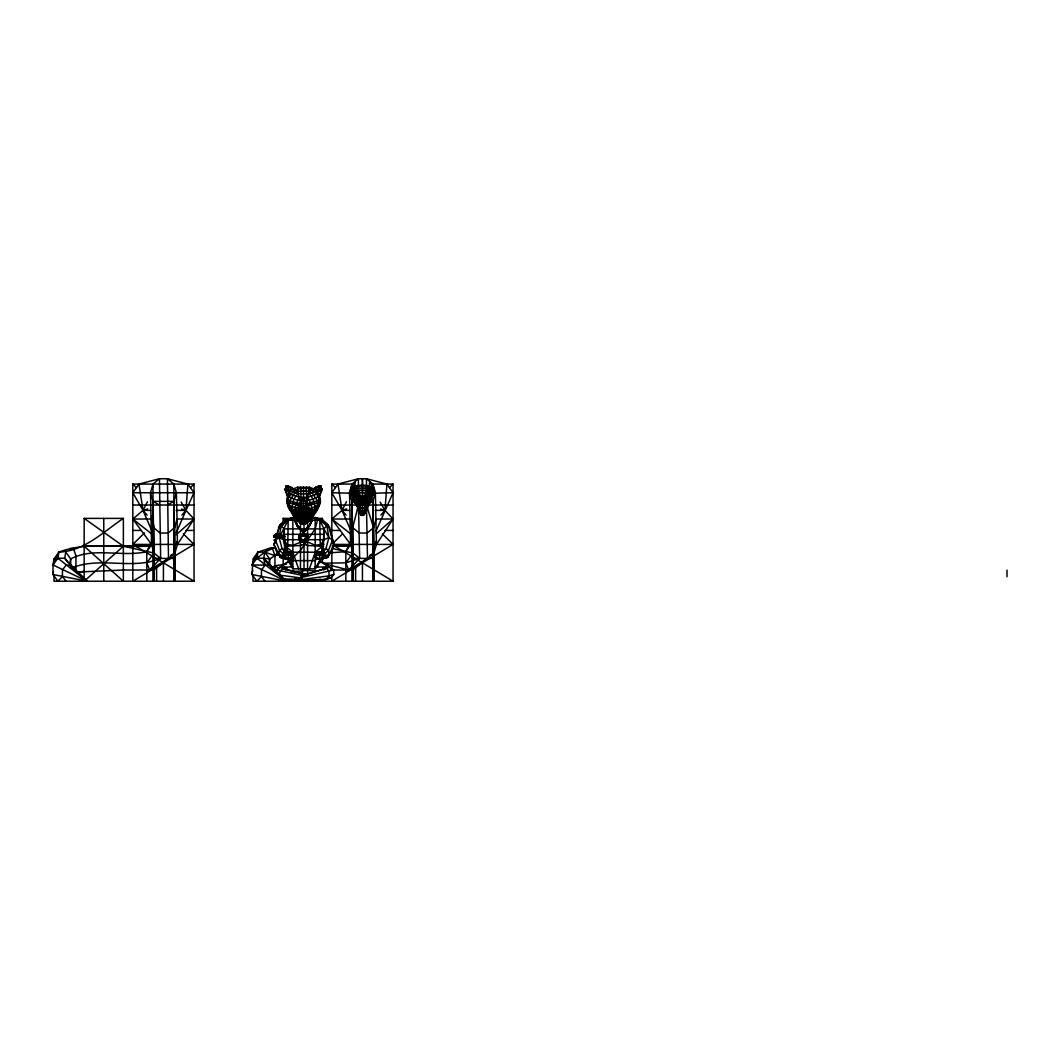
<?xml version="1.0" encoding="UTF-8"?>
<svg xmlns="http://www.w3.org/2000/svg" width="1060" height="1060" viewBox="0 0 1060 1060"><rect width="100%" height="100%" fill="white"/><g stroke="black" fill="none" stroke-linecap="round" stroke-linejoin="round"><path stroke-width="1.5" d="M275.282 536.85C277.601 529.059 273.241 538.599 275.627 536.824M307.241 537.632L305.942 535.3L303.293 534.386L303.398 531.126L303.465 534.001L299.702 536.585L301.795 534.677L304.724 534.399L306.91 536.267L306.976 539.381M300.377 530.013C304.922 535.446 309.851 524.885 311.627 520.712M366.137 501.83L364.812 507.342C363.156 502.427 368.509 503.911 364.812 507.342L365.302 502.546M293.673 513.385L291.328 511.569L291.752 512.881C293.964 517.121 301.61 515.173 298.271 521.374L301.663 523.945L305.373 523.945C312.316 518.777 318.835 510.218 317.271 500.89L312.382 492.993C306.936 490.237 300.086 490.237 294.654 492.993L289.764 500.89C287.803 511.609 297.33 525.985 309.255 520.394M300.629 535.3L303.293 534.333L303.398 531.179M350.489 489.283C350.555 495.696 355.776 501.618 361.076 504.6L363.792 504.6C369.132 501.698 374.259 495.59 374.392 489.283M280.622 537.486L281.589 535.048L280.41 534.77L279.933 537.5L280.953 537.42L281.43 534.691L280.767 537.301L280.052 537.221L281.311 535.234M301 540.772L301.636 539.142L300.801 540.825L301.636 539.142L300.497 540.573L299.596 539.381M362.441 515.332L362.533 478.736M320.332 562.595L319.948 560.621L317.231 566.981L330.163 567.06L301.331 575.871L301.716 581.225L324.744 579.635L330.945 577.753L333.887 574.374L333.569 569.949L319.948 560.621L315.178 568.836L292.851 568.836L290.082 564.079L292.851 557.865L300.47 550.445L315.178 528.887L317.496 520.248L315.178 517.585L310.606 517.598M306.459 580.31L301.915 581.264L301.464 579.635L329.05 575.845L333.887 574.374M322.929 552.777L325.937 548.577L328.918 537.698L326.891 525.641L321.206 520.248L315.178 517.585L322.823 520.248L328.308 525.243L333.926 544.734L327.739 557.335L322.267 558.514L327.739 557.335L332.019 550.392L333.926 544.734L329.647 527.814L328.308 525.243L326.891 525.641L323.989 528.887L323.764 539.686L321.538 553.227L323.048 549.795L323.989 528.887L319.828 520.248L315.178 517.585L315.178 568.836L319.948 560.621M332.244 570.028L352.755 570.028L373.968 553.068L376.433 544.416L375.373 492.728L372.895 484.075L366.442 478.736L366.522 490.276L362.441 502.36L358.359 490.276L358.439 478.736L366.442 478.736L386.9 484.075L393.048 492.728L375.916 531.298M276.183 534.465C274.805 534.77 277.548 533.445 275.216 536.983M300.536 487.229L302.047 514.537L303.518 515.849C312.024 512.298 324.148 508.005 319.365 495.669C310.461 502.374 296.575 502.374 287.671 495.669C286.173 501.38 287.366 508.336 292.056 512.232M351.099 531.298L342.022 510.377L331.833 492.728L350.913 493.218L361.367 515.253C369.41 513.12 367.793 498.968 373.955 493.218L393.048 492.728M284.106 554.088L284.186 551.929L284.954 551.942L287.048 555.255L285.498 554.128L287.127 552.008L289.38 555.44L289.512 552.764L288.532 552.035L287.551 553.095M275.653 538.586L274.089 544.734L278.767 553.903L282.689 556.142L284.716 558.646L286.028 558.05L285.935 552.671L285.166 552.644L285.325 554.99L285.166 552.644L284.186 551.929L283.206 552.975L282.993 557.454L286.995 559.428L292.772 557.388L292.467 552.83L290.705 552.101L289.724 553.148M292.017 554.287L292.997 555.016L286.332 555.175L285.935 552.671M285.378 553.042L286.359 551.982L288.121 552.724L288.651 554.897L287.671 554.181L289.3 552.061L291.368 555.361L289.844 554.234L290.705 552.101L292.467 552.83L292.6 555.149L292.467 552.83M290.294 552.777L290.798 555.374L290.294 552.777L289.512 552.764L290.096 555.4M253.022 574.944L253.022 581.225L393.048 581.225L393.048 484.075L372.895 484.075L373.69 488.501L368.39 495.974L367.926 494.874M295.17 517.783L302.034 523.468L305.373 523.945L305.267 521.255L306.526 521.083C309.162 509.635 305.929 498.69 306.486 487.229M309.149 492.993L308.818 491.495L313.588 488.806L309.454 487.229C308.964 496.464 303.981 504.944 304.975 514.537C299.185 514.073 292.308 512.325 288.572 507.568M320.464 553.095L318.715 552.061L318.172 554.234L317.311 552.101L315.562 552.83L315.43 555.149L315.562 552.83L316.543 552.114L318.291 553.148M331.833 492.728L337.981 484.075L358.452 478.736L351.973 484.075L351.178 488.501L356.995 496.053L357.485 492.979L354.994 485.917L355.206 481.399L350.462 491.337L358.2 503.182L361.182 504.851L363.699 504.851L366.773 501.87L374.286 490.025L369.675 481.399L369.105 488.686L362.441 503.884L359.539 502.308L352.37 487.03C358.585 484.566 366.283 484.566 372.497 487.03L364.349 500.837L360.519 500.837L359.539 502.308L361.182 504.851L359.95 501.579L362.441 503.884L364.15 503.328L368.39 495.974L369.516 492.264L368.416 490.581L356.451 490.581L354.57 493.735L354.477 498.452L356.08 500.704L355.524 497.498L357.087 494.517L359.539 492.714L367.383 492.979L369.622 498.809L368.787 500.704L374.405 491.337L374.286 490.025M283.046 535.764C280.105 544.853 284.901 529.523 282.013 537.645M299.715 522.302L303.518 523.401L307.32 522.302M315.562 552.83L315.244 557.388L317.563 558.792L321.034 559.428L325.036 557.454L323.83 551.929L323.923 554.088L324.903 553.307L323.83 551.929L322.849 552.644L322.69 554.99L324.704 554.062L324.824 552.975L323.061 551.942L320.968 555.255L321.538 554.844M152.083 531.298L143.007 510.377L132.818 492.728L138.966 484.075L159.437 478.736L167.427 478.736L187.885 484.075L185.977 510.377L176.252 532.783M276.753 536.651L279.707 525.243L285.206 520.248L292.851 517.585L292.851 568.836M276.209 572.904L276.421 569.949L288.757 561.416M386.9 484.075L384.992 510.377L380.871 515.094M311.547 516.843L310.461 519.347L303.518 519.731L301.875 520.897C288.85 520.606 298.668 507.144 300.669 500.625L298.046 493.735L297.569 487.229L293.435 488.806L298.204 491.495L297.886 492.993M284.544 557.494L282.993 557.454L283.258 553.956L279.509 550.273L275.401 539.938L276.262 536.996M358.505 508.628L355.67 499.936L351.655 494.821L352.039 490.104L355.365 486.911L369.516 486.911L372.828 490.104L373.213 494.821L369.198 499.936L366.853 508.999L363.633 515.332L361.248 515.332L359.088 512.126L358.704 507.077M357.074 499.936L355.67 499.936L355.776 502.692L357.896 507.925L366.972 507.925L365.793 512.126L363.686 514.617M305.784 540.825C303.889 537.5 307.161 543.674 307.387 537.592L306.048 535.26L303.293 534.253L300.523 535.154L299.331 537.632L301.755 541.329L304.869 541.422L307.307 539.315M321.935 552.207L322.478 546.298L324.002 544.217M282.993 557.454L282.649 555.096L283.258 553.956L282.993 557.454L284.08 557.163L285.166 552.644M366.588 502.162L364.812 507.342L365.13 504.003M368.39 495.974L367.793 494.517L367.86 502.029M302.034 523.468L301.755 521.255L297.476 519.731L296.946 516.551C303.094 517.744 310.991 518.34 315.284 512.881C320.266 506.733 321.273 496.822 314.078 491.694L308.99 493.735L298.046 493.735C292.149 499.127 290.904 508.376 293.7 515.571M276.435 535.499L279.707 525.243L281.125 525.641L292.851 517.585L286.81 520.248L281.125 525.641L279.111 537.698L275.401 539.938L274.089 544.734L276.011 550.392L280.277 557.335L286.995 559.428L291.778 558.196L291.685 552.817L291.368 555.361M356.69 501.83L356.505 503.513C353.629 499.207 350.171 492.516 355.762 488.686L369.105 488.686C374.697 492.516 371.238 499.207 368.376 503.513M359.724 513.146L357.896 507.925L361.248 515.332L359.83 512.245L365.051 512.245L364.216 513.702L360.652 513.702L359.724 513.146L365.143 513.146M287.048 555.255L287.339 552.697L287.936 555.361M284.57 546.801L284.265 539.686L279.111 537.698L282.079 548.577L285.087 552.777M321.087 486.262L318.822 486.036L317.258 491.363L321.67 488.951L320.147 495.431L314.396 488.421L313.575 489.084L318.981 486.354L321.087 486.58L321.67 489.985L318.556 497.617L315.721 487.414L318.822 486.036L321.087 486.262L321.67 489.985L321.087 486.262L317.258 491.363L313.522 490.979M316.622 494.278L307.691 497.325L299.344 497.325C296.23 502.93 293.726 510.191 294.335 516.591L296.734 518.353L303.518 518.804L306.446 514.14L306.526 505.752L307.612 503.407L317.271 500.89L319.908 498.438M305.598 535.962L306.274 538.149M321.67 488.951L321.352 491.601L317.258 491.363M317.735 557.639L317.563 558.792L315.244 557.388L316.635 557.348M323.472 557.494L325.036 557.454L324.771 553.956L328.507 550.273L332.628 539.938L328.918 537.698L323.989 528.887L284.027 528.887L281.125 525.641L286.81 520.248M299.755 522.911L300.205 520.857L298.628 520.857L295.859 517.717M300.801 540.825C302.18 537.301 299.688 541.925 303.279 541.475L306.154 540.481L307.241 537.844M301.331 536.254L303.279 534.889L305.625 536.439M360.029 504.057C356.69 505.209 362.414 502.506 360.055 507.342L358.598 504.573L358.731 501.83M285.948 486.262L285.365 489.985L288.466 497.617L291.301 487.414L288.214 486.036L285.948 486.262L285.365 489.985L285.948 486.262L289.764 491.363L294.76 490.859M302.047 574.334L302.656 570.439L300.907 568.928L309.136 568.889L307.334 570.439L291.354 571.711M324.85 557.904L321.034 559.428L316.251 558.196L316.331 552.817L316.648 555.361L317.192 554.95M323.313 558.646L322.002 558.05L322.081 552.671L322.849 552.644L323.936 557.163L325.036 557.454L324.771 553.956L325.38 555.096L323.194 555.44M305.823 536.36C305.32 534.637 305.187 536.373 306.526 537.884L305.572 540.017L303.279 540.878L300.987 540.004L300.033 537.87L301 535.671L299.834 538.334L300.841 540.56M53.504 571.565L53 574.493L87.105 581.225L71.166 565.245L66.064 565.245L62.447 569.922L62.447 576.547L57.849 581.225L53 574.493L53 564.953L54.007 558.951L58.91 552.101C88.152 541.011 120.098 548.338 150.547 545.913M57.849 558.805L58.91 552.101C84.177 551.293 103.191 531.881 123.371 518.393L123.371 581.225L84.164 546.218M252.77 570.108L252.015 574.493L256.865 581.225L261.462 576.547L261.462 569.922L265.079 565.245L263.728 558.209L264.788 552.101L268.962 548.537L275.282 547.503M275.534 547.874L268.962 548.537L257.924 552.101L256.865 558.805M84.018 580.058L87.105 581.225L69.576 564.953L70.675 558.951L65.773 552.101L64.726 558.209L67.959 562.714M283.033 580.058L286.12 581.225L256.865 558.209L263.728 558.209L286.12 581.225L252.015 564.953L256.865 558.209L264.788 552.101L269.69 558.951L268.591 564.953L286.12 581.225L252.015 574.493L253.022 558.951L257.924 552.101L264.788 552.101L274.951 555.678L279.072 554.87M297.781 520.394L298.271 521.374L301.861 522.169L308.765 521.374L308.712 514.908L307.559 513.689M278.846 534.836L279.495 534.293L279.019 537.009L278.038 537.182L278.833 534.213L278.038 537.182L279.376 534.902M365.74 502.877L364.812 507.342L365.673 504.136M303.584 531.245L303.279 534.24L300.497 535.419L299.344 537.963L300.497 535.3L303.293 534.134L306.989 536.545M366.667 502.612L366.283 504.573L364.839 504.057M287.114 498.438L289.764 500.89L296.628 502.798L298.986 505.249L298.88 513.345L295.727 516.193L297.171 519.837M317.218 555.374L317.735 552.777L318.715 552.061L319.696 553.108M307.148 537.897L304.829 541.316M299.159 539.156L300.113 540.547C293.315 531.709 313.243 531.762 306.565 540.626L307.904 537.579L307.559 535.949L303.293 533.432L300.113 534.757L298.668 537.658L301.517 541.541C305.585 542.985 310.143 537.923 306.512 534.611M300.086 540.6L298.735 537.685L300.006 534.651L298.695 537.698M307.506 539.249L306.512 540.6L307.559 539.262L307.506 535.949M299.635 536.466L300.444 540.534M299.702 536.506L299.702 539.301L299.397 537.857M306.989 536.453C308.447 540.295 303.094 543.184 300.272 540.6M317.921 555.4L319.484 552.035L320.345 554.181L320.889 552.008L322.651 553.042M307.426 536.002L307.426 539.142L305.055 541.541M320.08 555.361L321.657 551.982L322.518 554.128L323.061 551.942L324.903 553.307M307.771 537.658L306.459 540.547M287.22 503.341L289.592 505.792L299.185 508.8L297.555 513.014L295.183 515.875L296.681 519.347L303.518 519.731L306.989 521.136L309.865 519.837L312.687 516.591C313.296 510.191 310.805 502.93 307.691 497.325M315.43 488.673L315.721 487.414L318.822 486.036M303.293 534.213L300.43 535.3L299.185 537.592C298.92 542.693 303.107 537.725 300.589 540.759M364.812 507.342L365.567 504.308M301.755 521.255L302.285 519.731L304.75 519.731L305.147 520.897L306.526 519.731M315.999 554.287L316.543 552.114L317.523 553.174M363.739 502.36L364.15 503.328L360.718 503.328L361.129 502.36L364.918 501.579L363.699 504.851L365.329 502.308L364.349 500.837M358.068 506.548L352.702 527.681L352.702 581.225M312.448 517.903L309.096 525.945L303.398 531.722L297.555 525.813L295.183 520.712M312.859 518.115L309.493 526.224L303.398 532.226L297.171 526.078L293.938 518.115M311.918 519.612L312.236 515.889M301.08 540.6L300.285 538.149M274.116 536.943C276.156 530.954 273.453 538.281 274.434 537.208M276.846 534.412L276.633 536.691M276.859 536.532L277.707 534.121L277.19 534.73M281.947 537.645L282.742 535.3M284.663 536.029C284.994 543.131 282.305 535.962 285.246 536.4M286.081 552.207L285.537 546.298L300.47 545.476L304.008 544.151L307.559 545.476L322.478 546.298L315.178 552.207L309.427 568.836M367.409 501.38L363.659 512.245M367.793 499.936L369.198 499.936L369.092 502.692L366.363 508.628L366.164 507.077M150.507 492.728L152.971 484.075L159.437 478.736L160.656 558.408L149.659 570.028L146.81 562.847L154.031 553.068L152.971 501.367L150.507 492.728L151.567 544.416L154.031 553.068L160.656 558.408C132.699 570.28 99.719 556.235 71.987 567.922M77.844 572.016L123.371 570.028L153.74 570.028L168.487 558.408L167.427 478.736L173.88 484.075L176.357 492.728L177.073 519.029L174.595 527.681L168.143 533.021L160.153 533.021L153.687 527.681L151.222 519.029L152.044 516.14M176.357 492.728L173.88 501.367L174.953 553.068L168.487 558.408L149.659 570.028M323.936 563.602L348.674 570.028L359.671 558.408L353.046 553.068L350.582 544.416L349.522 492.728L351.986 484.075L331.833 484.075L331.833 539.765M351.403 541.541L350.582 544.416L345.825 551.65L345.825 581.225M375.373 492.728L372.895 501.367L373.968 553.068L369.728 555.321M311.892 521.109L312.779 515.836M74.452 570.055L75.936 565.762M273.467 570.055L274.951 565.762L286.452 564.079M299.185 537.685L299.662 536.373M352.755 570.028L353.908 567.153M367.264 498.306L365.7 495.669L359.168 495.669L356.756 501.142L357.008 502.029L359.287 502.029M298.681 520.513L298.947 519.837M311.481 522.355L306.419 530.013M316.648 555.361L317.735 552.777L318.503 552.764L318.636 555.44L319.908 552.724L320.889 552.008L321.869 553.055M274.089 544.734L275.931 540.414M146.81 581.225L146.81 551.65L150.917 542.985M328.64 552.936L345.825 551.65L350.555 541.541M305.731 535.605L305.412 536.36L305.664 535.538M294.15 515.663L294.468 519.466L297.29 525.879L303.398 531.974L309.493 525.879L312.329 519.466L312.66 515.663M293.872 516.71L294.176 516.034M187.885 484.075L194.033 492.728L185.977 510.377L181.856 515.094M294.031 515.836L295.462 522.5L299.119 528.542M300.02 540.626L299.013 539.262L301.543 541.501L305.704 540.56L306.724 538.321L305.598 536.082M301.331 539.818L303.279 540.56L305.214 539.818L306.035 538.029M53 564.953L57.849 558.209L87.105 581.225L53 564.953L58.91 552.101M257.924 552.101L252.015 564.953L270.181 565.245L273.798 569.922M320.968 555.255L320.676 552.697L319.908 552.724L319.577 558.66L323.936 557.163L324.744 555.4M303.2 531.245L302.59 532.491M300.947 536.439L300.695 535.644L301.252 536.188M322.386 521.666L322.386 518.393L319.775 520.248L320.279 546.298L323.764 539.686L328.918 537.698M319.974 500.293L319.404 501.446C309.626 507.157 297.396 507.157 287.618 501.446L287.061 500.293M305.492 540.6L304.935 539.142L306.075 540.573A4.002 3.631 0 0 1 301.755 541.329L299.596 539.275L301.848 541.249L304.724 541.355M147.486 501.751L143.007 510.377L132.818 519.029L151.567 544.416L146.81 551.65C122.178 557.401 93.134 546.748 70.675 558.951L70.675 567.034M346.501 501.751L342.022 510.377L331.833 519.029L350.582 544.416L348.674 545.874L332.244 546.099M288.214 486.036L285.948 486.58L288.214 486.036L289.764 491.363L286.889 495.431L285.365 488.951L289.764 491.363L292.639 488.421L293.461 489.084L288.042 486.354L292.639 488.421M315.708 511.569L318.464 507.568M319.232 505.488C311.229 513.716 295.793 513.716 287.803 505.488M288.121 552.724L288.452 558.66L284.08 557.163L282.649 555.096L283.258 553.956M274.792 535.207L273.957 537.023M309.546 519.731L306.526 521.083L309.546 519.731L310.302 518.353L308.712 514.908L302.113 515.849L294.031 513.146M322.267 558.514L324.294 558.024L325.327 556.142L329.262 553.903L328.507 550.273L325.937 548.577L323.048 549.795L320.915 553.267M279.813 536.439L288.201 520.248L287.737 546.298L284.265 539.686L300.47 539.712M319.802 503.341C314.793 508.005 306.062 510.218 299.185 508.8M314.078 491.694C302.299 480.471 279.164 496.477 290.652 510.615M301.014 535.697L300.748 536.36M304.18 508.071L305.519 505.991M304.896 536.797L305.585 535.79M321.551 546.298L323.008 544.217L315.178 545.251L306.406 541.422M306.26 497.325L303.518 500.625L300.775 497.325M84.164 546.139L149.659 545.874L151.474 543.303M348.674 545.874L350.489 543.303M363.792 504.6L364.825 503.182L366.667 503.182L370.894 496.57L369.516 492.264L366.522 490.276M299.132 536.015L301.504 533.723M299.582 536.545L301.782 534.518M306.552 540.547L307.559 539.182L307.44 536.121L306.459 534.677L303.293 533.471L306.512 534.73M349.508 492.728L351.986 501.367L353.046 553.068L345.825 562.847L322.386 563.204L322.386 558.302M306.486 540.706L307.479 539.381M307.307 539.46L303.293 541.753L300.272 540.759L299.264 539.315M323.644 570.002L325.685 567.392L322.69 568.054M317.099 558.209L315.178 560.621L288.068 560.621L289.406 562.926M321.551 544.217L323.38 541.952M296.946 516.551L299.476 513.689L299.291 511.264M324.386 568.928L326.97 568.558L328.905 571.419L329.05 575.845L327.328 579.25L301.716 581.225L301.331 575.871L324.386 568.928L325.685 567.392M278.038 552.127L274.951 555.678L269.69 558.951L263.728 558.209L268.591 564.953L270.181 565.245M309.865 519.837L311.839 515.875L309.467 513.014L307.851 508.8M278.382 527.814L285.206 520.248L298.947 520.274M301.954 500.625L299.423 503.407L296.628 502.798M304.922 515.849L303.518 517.359L300.589 514.14L300.497 505.752L299.423 503.407L307.612 503.407L305.081 500.625M283.974 553.002L284.954 551.942M286.147 553.055L287.127 552.008M288.32 553.108L289.3 552.061M290.493 553.174L291.487 552.114M312.991 515.597L310.328 517.452L303.518 518.804L296.707 517.452L294.044 515.597M310.408 502.798L308.049 505.249C309.666 510.39 315.999 517.28 308.407 520.857M311.163 517.717C317.483 511.45 315.072 499.499 308.99 493.735M183.433 533.975L194.033 544.416L132.818 581.225L132.818 484.075L194.033 484.075L194.033 581.225L132.818 544.416L144.597 532.822M190.495 487.56L194.033 484.075M333.012 543.263L342.433 533.975M389.51 487.56L393.048 484.075M285.75 539.5L285.869 539.845M311.865 517.783L308.765 521.374M314.979 512.232L316.953 510.43M283.166 557.904L290.466 558.792L292.772 557.388L291.964 555.625M310.845 504.639L314.038 501.777M154.031 553.068L123.371 546.218L84.164 581.225L84.164 518.393L123.371 518.393M283.179 581.225L285.63 579.038M176.145 534.73L194.033 519.029L185.977 510.377L181.141 502.122M376.353 533.683L393.048 519.029L384.992 510.377L380.156 502.122M279.707 525.243L285.882 520.235L292.851 517.585M278.767 534.399L279.495 534.293L278.82 536.797M304.75 517.28L307.148 515.359M313.575 489.084L315.721 487.414L314.396 488.421M149.659 545.874L151.567 544.416M277.375 534.293L277.058 536.678M316.41 554.976L315.019 555.016L316.41 554.976L316.331 552.817M315.933 555.321L322.16 554.831M289.486 560.66L276.421 569.949L304.154 575.765M368.92 503.301L371.397 501.579M313.005 513.146L308.712 514.908M301.186 536.002L301.159 536.36M358.359 490.276L355.352 492.264L361.129 502.36M366.482 506.68L367.502 558.408L348.674 570.028L345.825 562.847L359.671 558.408L358.492 506.68M300.113 534.797L303.293 533.577L306.459 534.797M300.06 534.611L301.543 533.71M304.829 541.249L306.035 540.454A3.856 3.498 0.1 0 1 300.563 540.388L303.293 541.448L306.048 540.454L303.293 541.448L300.523 540.454L304.697 541.223L301.848 541.355M306.512 540.481A4.545 4.134 -0.1 0 1 298.735 537.553A4.478 4.068 0.1 0 0 301.57 541.342L303.293 541.859L306.274 540.573M306.075 540.388L303.293 541.408L300.536 540.375M382.448 533.975L393.048 544.416L331.833 581.225L331.833 576.295M167.427 505.037L173.88 501.367L152.971 501.367L159.437 505.037M367.727 504.308L372.895 501.367L370.775 499.061M297.476 519.731L300.497 521.083L300.351 517.148L302.458 515.955M303.398 532.213L305.002 531.338M271.002 567.922L274.951 565.762L279.072 568.531M170.713 555.321L174.953 553.068L177.417 544.416L177.073 519.029L194.033 519.029L177.417 544.416L176.596 541.541M354.186 490.316L358.081 488.276M264.788 552.101L272.486 548.537L274.951 555.678L274.951 570.413M322.002 558.05L323.936 557.163M305.572 538.294L306.526 537.884M353.139 488.633L358.121 486.699M300.47 542.296L292.851 545.251L285.021 544.217L283.351 540.812M300.854 536.121L303.279 535.207L305.386 536.002M165.519 559.521L168.487 558.408M364.945 503.831L366.667 503.182L365.581 498.876L360.175 498.173L358.505 500.346L358.2 503.182L360.042 503.182L361.076 504.6M364.534 559.521L367.502 558.408M319.524 560.621L333.569 569.949L301.636 577.475M147.684 508.919L143.007 510.377L138.966 484.075M346.7 508.919L342.022 510.377L337.981 484.075M300.987 540.004L301.663 539.805L300.033 537.87M274.593 534.77L273.732 537.142M305.797 535.764L305.028 536.068L305.889 536.161M301.716 581.225L309.679 579.635M324.294 558.024L327.739 557.335L325.327 556.142M321.683 555.175L323.711 554.791M301.795 534.677L304.776 534.677L306.87 536.585L306.075 535.3M301.57 533.789L305.068 533.723M303.293 541.859L305.028 541.501M303.584 531.524L303.094 534.001L306.035 535.446M301.517 575.911L307.652 574.878L285.405 569.525L279.827 567.06L292.772 566.981L290.586 561.893M301.331 575.871L307.758 574.825L282.993 568.518L280.423 570.823L279.191 575.077L301.755 578.031M76.519 572.453L84.164 571.3M326.467 578.376L330.945 577.753L324.744 579.635L311.706 579.688M359.539 492.714L357.485 492.979L360.519 500.837M350.118 494.874L351.787 494.715M324.267 534.319L283.762 534.319L284.027 528.887L284.199 536.599M306.592 491.018L300.444 491.018M289.764 491.363L285.683 491.601L285.365 488.951M284.014 579.74L296.668 579.264M324.042 553.002L324.824 552.975M323.923 554.088L324.704 554.062M323.83 555.135L325.38 555.096M333.582 546.099L349.561 545.913M307.559 520.288L322.823 520.248L329.647 527.814M307.559 539.712L323.764 539.686M297.569 487.229L309.454 487.229M352.37 487.03L355.246 487.03M369.622 487.03L372.497 487.03M310.712 488.806L313.588 488.806M295.077 489.958L297.569 489.958M311.958 489.958L309.454 489.958L308.964 488.912M132.818 492.728L194.033 492.728M356.663 504.242L368.217 504.242M132.818 505.037L194.033 505.037M331.833 505.037L356.836 505.037M368.058 505.037L393.048 505.037M150.639 510.377L143.007 510.377L147.128 515.094M176.225 510.377L185.977 510.377L181.512 509.052M349.654 510.377L342.022 510.377L346.143 515.094M375.24 510.377L384.992 510.377L380.527 509.052M358.942 510.509L365.938 510.509M360.824 514.709L364.044 514.709M296.734 518.353L298.681 518.353M283.179 524.938L283.179 518.393L293.024 518.393M315.8 518.393L322.386 518.393M151.222 519.029L132.818 519.029L151.54 533.803M132.818 530.437L140.967 530.437M186.043 530.437L194.033 530.437M331.833 530.437L339.982 530.437M385.058 530.437L393.048 530.437M132.818 544.416L194.033 544.416M333.383 544.416L393.048 544.416M69.947 548.537L73.471 548.537L75.936 555.678L75.936 571.95M315.178 552.207L292.851 552.207L285.537 546.298L289.195 553.452M57.849 558.209L64.726 558.209L74.783 569.922M154.031 558.408L174.953 558.408M353.046 558.408L373.968 558.408M194.033 581.225L54.007 581.225L54.007 574.944M314.727 566.769L317.815 566.835M283.987 579.846L302.696 580.244M283.908 553.333L283.126 553.307L284.186 551.929L283.325 554.062L286.332 555.175M284.305 554.791L285.087 554.804M282.649 555.096L284.199 555.135M284.08 557.163L286.028 558.05M292.772 557.388L291.381 557.348L291.778 558.196M291.685 557.679L290.294 557.639L290.466 558.792M318.04 571.048L307.334 570.439L307.956 574.334M283.272 578.985L302.709 580.085M373.093 494.715L374.75 494.874M304.154 574.692L307.426 575.063M304.472 574.6L307.665 575.037M300.854 535.817L301.543 536.068L300.762 535.658M295.011 578.203L302.868 579.542M69.576 564.953L71.166 565.245M304.79 534.518L303.293 534.359L302.789 532.133L303.769 532.133M353.046 553.068L331.767 548.391M283.722 558.024L282.689 556.142L280.277 557.335L285.75 558.514L280.277 557.335L278.767 553.903L279.509 550.273L282.079 548.577L284.968 549.795L287.114 553.267M298.046 493.735L292.944 491.694M330.561 569.286L333.569 569.949M285.418 569.816L284.319 567.392L287.3 568.054M299.344 497.325L290.4 494.278M280.608 537.354L279.774 537.142L280.622 535.062M304.896 539.805L305.784 540.335M306.83 521.878L307.281 522.911M315.178 517.585L322.174 520.248L328.308 525.243M366.747 486.699L371.742 488.633M366.786 488.276L370.682 490.316M304.565 515.955L306.685 517.148M357.154 504.308L351.973 501.367L354.093 499.061L355.829 500.903M333.185 545.224L393.048 581.225M303.398 531.709L297.701 525.945L294.282 516.525M353.483 501.579L357.207 504.176M283.179 518.393L287.101 521.175M84.164 518.393L123.371 546.218M319.828 520.248L326.891 525.641L321.206 520.248M293.461 489.084L291.301 487.414L291.606 488.673M351.801 534.797L331.833 519.029L350.237 519.029L352.702 527.681L359.168 533.021L367.158 533.021L373.61 527.681L376.088 519.029L393.048 519.029L376.433 544.416L375.611 541.541M299.476 513.689L299.887 515.359L303.518 518.804L311.229 518.009L311.296 516.193L308.142 513.345L307.731 511.264M300.497 519.731L301.875 520.897L302.285 516.989M358.214 502.612L360.055 507.342L359.578 502.546M274.01 540.004L274.5 540.6L274.527 539.818M293.05 514.683L295.475 516.843M284.398 547.318L286.849 549.504M319.935 579.038L322.386 581.225M292.997 501.777L296.19 504.639M331.833 484.075L335.371 487.56M132.818 484.075L136.356 487.56M359.923 503.831L350.595 490.025M372.497 488.382L373.69 489.852M283.722 540.812L286.478 544.217M291.964 559.521L292.851 560.621L290.652 556.328M261.462 576.547L265.079 581.225M62.447 576.547L66.064 581.225M323.061 551.942L324.108 553.333M299.092 539.381L300.086 540.706M306.459 534.691L307.506 536.082M286.889 495.1L288.466 497.617M305.638 540.017L304.935 539.142L305.85 540.388M285.021 544.217L286.478 546.298M332.125 542.137L333.926 544.734L332.098 540.414M305.704 540.56L305.214 539.818M300.987 535.764L301.663 536.797M301.517 505.991L302.855 508.071M306.83 520.857L307.135 521.984M308.062 519.745L308.592 520.765M322.823 520.248L324.281 523.123M284.319 567.392L285.405 569.525M306.075 540.573L304.935 539.142L305.572 540.428M313.363 513.385L313.972 514.683M360.042 512.179L361.182 514.617M312.634 516.034L312.938 516.71M359.738 504.003L360.055 507.342L358.28 502.162M305.147 520.897L304.75 516.989M312.356 516.061L312.647 516.724M312.382 515.69L310.461 523.932L307.426 528.437L303.398 531.961L297.569 526.158L294.15 516.313M298.602 568.836L292.851 552.207M308.076 519.837L308.354 520.513M361.208 512.245L357.458 501.38M366.919 506.548L373.61 527.681L373.61 581.225M359.194 504.136L360.055 507.342L359.128 502.877M294.349 518.287L294.746 519.798M299.887 515.359L300.351 517.148M359.313 504.308L360.055 507.342M306.87 536.506L307.175 537.937M298.801 537.658L299.145 539.209M298.324 514.908L298.681 516.909M284.915 543.899L286.491 553.227L284.968 549.795L284.265 539.686M357.617 498.306L357.087 494.517L356.491 495.974M302.113 515.849L302.285 517.28M323.101 543.899L323.459 546.801M324.771 553.956L325.036 557.454M301.795 579.701L301.915 581.264M367.793 494.517L367.886 496.053M356.942 494.874L356.995 496.053M322.849 552.644L322.942 554.804M372.988 487.361L372.895 484.075L372.895 486.964M352.079 487.361L351.986 484.075L351.986 486.964M153.064 487.361L152.971 484.075L152.971 581.225M362.348 478.736L362.441 485.507M1007 570.161L1007 576.773M373.968 550.18L373.968 581.225M372.895 498.492L372.895 581.225M362.441 562.82L362.441 581.225M355.617 567.444L355.617 581.225M353.046 550.18L353.046 581.225M351.986 498.492L351.986 581.225M331.833 548.683L331.833 570.068M322.386 546.218L322.386 553.399M307.559 521.732L307.559 568.836M306.26 488.302L306.26 489.958M304.008 523.07L304.008 534.24M304.008 539.593L304.008 568.836M303.518 487.229L303.518 523.945M303.279 534.889L303.279 536.188M300.762 488.302L300.762 489.958M300.47 521.732L300.47 568.836M283.179 556.95L283.179 564.158M269.69 558.951L269.69 565.417M174.953 550.18L174.953 581.225M174.595 524.793L174.595 581.225M173.88 484.075L173.88 581.225M163.425 562.82L163.425 581.225M156.602 565.921L156.602 581.225M154.031 550.18L154.031 581.225M153.687 524.793L153.687 581.225M103.774 518.393L103.774 581.225M54.007 558.951L54.007 562.184M296.257 503.606C297.025 506.004 297.661 501.791 296.257 503.606M309.798 503.526C310.169 506.017 311.468 501.963 309.798 503.526"/></g></svg>
